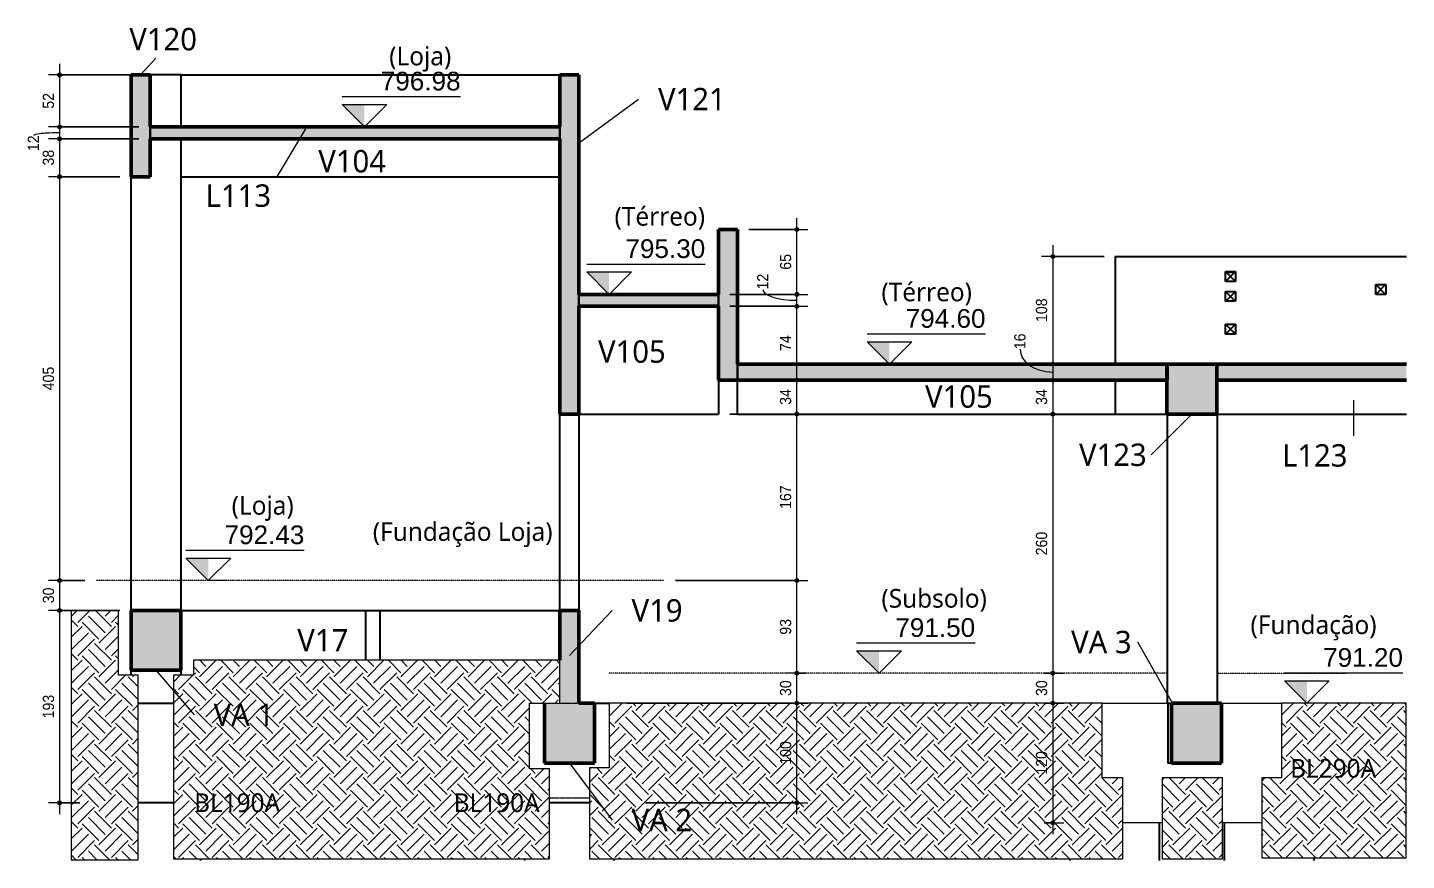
# Model space of a CAD drawing. Header units: centimetres. Extents: x -3523 to 38560, y -3196 to 88043.
# Drawn here: x 32658 to 34042, y 78962 to 79798 of the extents above; entities that cross this region are included whole.
import ezdxf

# ---------------------------------------------------------------- set-up
doc = ezdxf.new("R2010")
doc.units = ezdxf.units.CM
doc.linetypes.add('Overhead', pattern=[0.396875, 0.238125, -0.15875])
doc.linetypes.add('Traço', pattern=[0.635, 0.3175, -0.3175])
for name, color, linetype, lineweight in [('A-ANNO-DIMS', 7, 'Continuous', 9), ('A-ANNO-DIMS-75', 7, 'Continuous', 9), ('A-DETL-GENF', 7, 'Continuous', 18), ('A-FLOR', 7, 'Continuous', 25), ('A-FLOR-IDEN', 7, 'Continuous', 9), ('A-FLOR-OVHD', 7, 'Overhead', 18), ('A-GENM', 7, 'Continuous', 9), ('G-ANNO-DIMS', 7, 'Continuous', 9), ('G-ANNO-TEXT', 7, 'Continuous', 9), ('S-BEAM', 7, 'Continuous', 25), ('S-BEAM-IDEN', 7, 'Continuous', 9), ('S-COLS', 7, 'Continuous', 25), ('S-FNDN', 7, 'Continuous', 25), ('S-FNDN-HDLN', 7, 'Traço', 18), ('S-FNDN-IDEN', 7, 'Continuous', 9)]:
    doc.layers.add(name, color=color, linetype=linetype, lineweight=lineweight)
doc.layers.add('A-DETL', color=7, linetype='Continuous', lineweight=18, true_color=0x00a600)
doc.styles.add('Arial_1', font='arial.ttf', dxfattribs={"width": 0.9, "height": 11.25})
doc.styles.add('Arial_4', font='arial.ttf', dxfattribs={"height": 18.75})
doc.styles.add('Gadugi_1', font='gadugi.ttf', dxfattribs={"height": 22.5})
doc.styles.add('Gadugi_2', font='gadugi.ttf', dxfattribs={"height": 18.75})
doc.dimstyles.new('PED_1_5mm_ESQ_2', dxfattribs={"dimscale": 30.48, "dimtxt": 11.477918, "dimasz": 0.492126, "dimexe": 0.369094, "dimexo": 0.369094, "dimgap": 0.073819, "dimtad": 1, "dimdec": 1, "dimrnd": 0.5, "dimdsep": 46, "dimtxsty": 'Arial_1', "dimblk1": 'DOTSMALL', "dimblk2": 'DOTSMALL', "dimsah": 1, "dimcen": 0.09, "dimdle": 0.369094, "dimazin": 0, "dimtfac": 1, "dimtdec": 4, "dimtix": 1, "dimtmove": 1, "dimatfit": 3, "dimfxl": 1, "dimtvp": 1, "dimtolj": 1, "dimtzin": 0, "dimarcsym": 2})
doc.dimstyles.new('PED_1_5mm_ESQ_5', dxfattribs={"dimscale": 30.48, "dimtxt": 11.477918, "dimasz": 0.492126, "dimexe": 0.369094, "dimexo": 0.369094, "dimgap": 0.073819, "dimtad": 1, "dimdec": 1, "dimrnd": 0.5, "dimdsep": 46, "dimtxsty": 'Arial_1', "dimblk1": 'DOTSMALL', "dimblk2": 'DOTSMALL', "dimsah": 1, "dimcen": 0.09, "dimdle": 0.369094, "dimazin": 0, "dimtfac": 1, "dimtdec": 4, "dimtix": 1, "dimtmove": 0, "dimatfit": 3, "dimfxl": 1, "dimtvp": 1, "dimtolj": 1, "dimtzin": 0, "dimarcsym": 2})
pattern_1 = [(45, (33281.265, 79470.462), (0, 33.67667), [23.813, -23.813]), (45, (33274.95, 79476.778), (0, 33.67525), [23.812, -23.812]), (45, (33268.635, 79483.093), (0, 33.67667), [23.813, -23.813]), (135, (33268.635, 79487.303), (-33.67596, 0.0007), [23.813, -23.813]), (135, (33274.95, 79493.618), (-33.67596, -0.0007), [23.813, -23.813]), (135, (33281.265, 79499.933), (-33.67596, -0.0007), [23.813, -23.813])]

# ---------------------------------------------------------------- blocks, each defined once
blk = doc.blocks.new('PED_BLRET-1EST_R01_2019 - 130x130x100-3763689-CT B 004 - CORTE B-B')
at = {"layer": 'S-FNDN-HDLN'}
for p, q in [((-3712.8, 79025), (-3672.8, 79025)), ((-3672.8, 79020), (-3712.8, 79020))]:
    blk.add_line(p, q, dxfattribs=at)
blk = doc.blocks.new('PED_FURO_RETANGULAR_R04_2020 - 10x10x78-3484638-CT B 004 - CORTE B-B')
at = {"layer": 'A-GENM', "lineweight": 25}
for p, q in [((-3034.7, 79490), (-3024.7, 79500)), ((-3024.7, 79490), (-3034.7, 79500))]:
    blk.add_line(p, q, dxfattribs=at)
blk = doc.blocks.new('PED_FURO_RETANGULAR_R04_2020 - 10x10x45-3683140-CT B 004 - CORTE B-B')
at = {"layer": 'A-GENM', "lineweight": 25}
for p, q in [((-3024.7, 79523), (-3034.7, 79533)), ((-3034.7, 79523), (-3024.7, 79533))]:
    blk.add_line(p, q, dxfattribs=at)
blk = doc.blocks.new('PED_FURO_RETANGULAR_R04_2020 - 10x10x38-3487593-CT B 004 - CORTE B-B')
at = {"layer": 'A-GENM', "lineweight": 25}
for p, q in [((-2873.9, 79530), (-2883.9, 79540)), ((-2883.9, 79530), (-2873.9, 79540))]:
    blk.add_line(p, q, dxfattribs=at)
blk = doc.blocks.new('PED_FURO_RETANGULAR_R04_2020 - 10x10x325-3487910-CT B 004 - CORTE B-B')
at = {"layer": 'A-GENM', "lineweight": 25}
for p, q in [((-3024.7, 79543), (-3034.7, 79553)), ((-3034.7, 79543), (-3024.7, 79553))]:
    blk.add_line(p, q, dxfattribs=at)
blk = doc.blocks.new('DIMBLOCK481-CT B 004 - CORTE B-B')
at = {"layer": 'A-ANNO-DIMS-75'}
h = blk.add_hatch(color=256, dxfattribs=at)
edge = h.paths.add_edge_path(flags=0)
edge.add_arc((32690.5, 79750), 1.88, 0, 360)
h = blk.add_hatch(color=256, dxfattribs=at)
edge = h.paths.add_edge_path(flags=0)
edge.add_arc((32690.5, 79698), 1.88, 0, 360)
for p, q in [((32690.5, 79761.3), (32690.5, 79698)), ((32800.9, 79750), (32679.2, 79750)), ((32690.5, 79750), (32800.9, 79750)), ((32769.9, 79698), (32679.2, 79698)), ((32690.5, 79698), (32769.9, 79698))]:
    blk.add_line(p, q, dxfattribs=at)
for centre in [(32690.5, 79750), (32690.5, 79698)]:
    blk.add_circle(centre, 1.88, dxfattribs=at)
at = {"layer": 'A-ANNO-DIMS-75', "color": 0, "insert": (32673.6, 79716.2), "char_height": 11.25, "width": 18.647, "attachment_point": 1, "rotation": 90, "line_spacing_factor": 0.941778, "style": 'Arial_1'}
blk.add_mtext('52', dxfattribs=at)
blk = doc.blocks.new('_DotSmall')
at = {"color": 0, "linetype": 'ByBlock', "const_width": 0.5}
blk.add_lwpolyline([(-0.0625, 0, 1), (0.0625, 0, 1)], format="xyb", close=True, dxfattribs=at)
blk = doc.blocks.new('DIMBLOCK482-CT B 004 - CORTE B-B')
at = {"layer": 'A-ANNO-DIMS-75'}
h = blk.add_hatch(color=256, dxfattribs=at)
edge = h.paths.add_edge_path(flags=0)
edge.add_arc((32690.5, 79698), 1.88, 0, 360)
h = blk.add_hatch(color=256, dxfattribs=at)
edge = h.paths.add_edge_path(flags=0)
edge.add_arc((32690.5, 79686), 1.88, 0, 360)
for p, q in [((32769.9, 79698), (32679.2, 79698)), ((32769.9, 79686), (32679.2, 79686)), ((32690.5, 79698), (32690.5, 79686)), ((32690.5, 79698), (32769.9, 79698)), ((32690.5, 79686), (32769.9, 79686))]:
    blk.add_line(p, q, dxfattribs=at)
for centre in [(32690.5, 79698), (32690.5, 79686)]:
    blk.add_circle(centre, 1.88, dxfattribs=at)
blk.add_ellipse((32690.5, 79689.2), major_axis=(26.2, 0), ratio=0.107298, start_param=1.570796, end_param=3.141593, dxfattribs=at)
at = {"layer": 'A-ANNO-DIMS-75', "color": 0, "insert": (32658.5, 79673.7), "char_height": 11.25, "width": 18.647, "attachment_point": 1, "rotation": 90, "line_spacing_factor": 0.941778, "style": 'Arial_1'}
blk.add_mtext('12', dxfattribs=at)
blk = doc.blocks.new('DIMBLOCK483-CT B 004 - CORTE B-B')
at = {"layer": 'A-ANNO-DIMS-75'}
h = blk.add_hatch(color=256, dxfattribs=at)
edge = h.paths.add_edge_path(flags=0)
edge.add_arc((32690.5, 79686), 1.88, 0, 360)
h = blk.add_hatch(color=256, dxfattribs=at)
edge = h.paths.add_edge_path(flags=0)
edge.add_arc((32690.5, 79648), 1.88, 0, 360)
for p, q in [((32769.9, 79686), (32679.2, 79686)), ((32690.5, 79686), (32690.5, 79648)), ((32690.5, 79686), (32769.9, 79686)), ((32750.9, 79648), (32679.2, 79648)), ((32690.5, 79648), (32750.9, 79648))]:
    blk.add_line(p, q, dxfattribs=at)
for centre in [(32690.5, 79686), (32690.5, 79648)]:
    blk.add_circle(centre, 1.88, dxfattribs=at)
at = {"layer": 'A-ANNO-DIMS-75', "color": 0, "insert": (32673.6, 79659.2), "char_height": 11.25, "width": 18.647, "attachment_point": 1, "rotation": 90, "line_spacing_factor": 0.941778, "style": 'Arial_1'}
blk.add_mtext('38', dxfattribs=at)
blk = doc.blocks.new('DIMBLOCK484-CT B 004 - CORTE B-B')
at = {"layer": 'A-ANNO-DIMS-75'}
h = blk.add_hatch(color=256, dxfattribs=at)
edge = h.paths.add_edge_path(flags=0)
edge.add_arc((32690.5, 79648), 1.88, 0, 360)
h = blk.add_hatch(color=256, dxfattribs=at)
edge = h.paths.add_edge_path(flags=0)
edge.add_arc((32690.5, 79243), 1.88, 0, 360)
for p, q in [((32750.9, 79648), (32679.2, 79648)), ((32690.5, 79648), (32690.5, 79243)), ((32690.5, 79648), (32750.9, 79648)), ((32715.9, 79243), (32679.2, 79243)), ((32690.5, 79243), (32715.9, 79243))]:
    blk.add_line(p, q, dxfattribs=at)
for centre in [(32690.5, 79648), (32690.5, 79243)]:
    blk.add_circle(centre, 1.88, dxfattribs=at)
at = {"layer": 'A-ANNO-DIMS-75', "color": 0, "insert": (32673.6, 79433.8), "char_height": 11.25, "width": 27.971, "attachment_point": 1, "rotation": 90, "line_spacing_factor": 0.941778, "style": 'Arial_1'}
blk.add_mtext('405', dxfattribs=at)
blk = doc.blocks.new('DIMBLOCK485-CT B 004 - CORTE B-B')
at = {"layer": 'A-ANNO-DIMS-75'}
h = blk.add_hatch(color=256, dxfattribs=at)
edge = h.paths.add_edge_path(flags=0)
edge.add_arc((32690.5, 79243), 1.88, 0, 360)
h = blk.add_hatch(color=256, dxfattribs=at)
edge = h.paths.add_edge_path(flags=0)
edge.add_arc((32690.5, 79213), 1.88, 0, 360)
for p, q in [((32715.9, 79243), (32679.2, 79243)), ((32690.5, 79243), (32690.5, 79213)), ((32690.5, 79243), (32715.9, 79243)), ((32750.9, 79213), (32679.2, 79213)), ((32690.5, 79213), (32750.9, 79213))]:
    blk.add_line(p, q, dxfattribs=at)
for centre in [(32690.5, 79243), (32690.5, 79213)]:
    blk.add_circle(centre, 1.88, dxfattribs=at)
at = {"layer": 'A-ANNO-DIMS-75', "color": 0, "insert": (32673.6, 79220.2), "char_height": 11.25, "width": 18.647, "attachment_point": 1, "rotation": 90, "line_spacing_factor": 0.941778, "style": 'Arial_1'}
blk.add_mtext('30', dxfattribs=at)
blk = doc.blocks.new('DIMBLOCK486-CT B 004 - CORTE B-B')
at = {"layer": 'A-ANNO-DIMS-75'}
h = blk.add_hatch(color=256, dxfattribs=at)
edge = h.paths.add_edge_path(flags=0)
edge.add_arc((32690.5, 79213), 1.88, 0, 360)
h = blk.add_hatch(color=256, dxfattribs=at)
edge = h.paths.add_edge_path(flags=0)
edge.add_arc((32690.5, 79020), 1.88, 0, 360)
for p, q in [((32750.9, 79213), (32679.2, 79213)), ((32690.5, 79213), (32690.5, 79008.8)), ((32690.5, 79213), (32750.9, 79213)), ((32710.7, 79020), (32679.2, 79020)), ((32690.5, 79020), (32710.7, 79020))]:
    blk.add_line(p, q, dxfattribs=at)
for centre in [(32690.5, 79213), (32690.5, 79020)]:
    blk.add_circle(centre, 1.88, dxfattribs=at)
at = {"layer": 'A-ANNO-DIMS-75', "color": 0, "insert": (32673.6, 79104.8), "char_height": 11.25, "width": 27.971, "attachment_point": 1, "rotation": 90, "line_spacing_factor": 0.941778, "style": 'Arial_1'}
blk.add_mtext('193', dxfattribs=at)
blk = doc.blocks.new('DIMBLOCK487-CT B 004 - CORTE B-B')
at = {"layer": 'A-ANNO-DIMS-75'}
h = blk.add_hatch(color=256, dxfattribs=at)
edge = h.paths.add_edge_path(flags=0)
edge.add_arc((33430.1, 79120), 1.87, 0, 360)
h = blk.add_hatch(color=256, dxfattribs=at)
edge = h.paths.add_edge_path(flags=0)
edge.add_arc((33430.1, 79020), 1.87, 0, 360)
for p, q in [((33259.6, 79120), (33441.3, 79120)), ((33430.1, 79120), (33259.6, 79120)), ((33430.1, 79008.8), (33430.1, 79120)), ((33278.2, 79020), (33441.3, 79020)), ((33430.1, 79020), (33278.2, 79020))]:
    blk.add_line(p, q, dxfattribs=at)
for centre in [(33430.1, 79120), (33430.1, 79020)]:
    blk.add_circle(centre, 1.87, dxfattribs=at)
at = {"layer": 'A-ANNO-DIMS-75', "color": 0, "insert": (33413.2, 79058.3), "char_height": 11.25, "width": 27.971, "attachment_point": 1, "rotation": 90, "line_spacing_factor": 0.941778, "style": 'Arial_1'}
blk.add_mtext('100', dxfattribs=at)
blk = doc.blocks.new('DIMBLOCK488-CT B 004 - CORTE B-B')
at = {"layer": 'A-ANNO-DIMS-75'}
h = blk.add_hatch(color=256, dxfattribs=at)
edge = h.paths.add_edge_path(flags=0)
edge.add_arc((33430.1, 79150), 1.87, 0, 360)
h = blk.add_hatch(color=256, dxfattribs=at)
edge = h.paths.add_edge_path(flags=0)
edge.add_arc((33430.1, 79120), 1.87, 0, 360)
for p, q in [((33438.7, 79150), (33418.8, 79150)), ((33430.1, 79120), (33430.1, 79150)), ((33430.1, 79150), (33438.7, 79150)), ((33259.6, 79120), (33441.3, 79120)), ((33430.1, 79120), (33259.6, 79120))]:
    blk.add_line(p, q, dxfattribs=at)
for centre in [(33430.1, 79150), (33430.1, 79120)]:
    blk.add_circle(centre, 1.87, dxfattribs=at)
at = {"layer": 'A-ANNO-DIMS-75', "color": 0, "insert": (33413.2, 79127.2), "char_height": 11.25, "width": 18.647, "attachment_point": 1, "rotation": 90, "line_spacing_factor": 0.941778, "style": 'Arial_1'}
blk.add_mtext('30', dxfattribs=at)
blk = doc.blocks.new('DIMBLOCK489-CT B 004 - CORTE B-B')
at = {"layer": 'A-ANNO-DIMS-75'}
h = blk.add_hatch(color=256, dxfattribs=at)
edge = h.paths.add_edge_path(flags=0)
edge.add_arc((33430.1, 79243), 1.87, 0, 360)
h = blk.add_hatch(color=256, dxfattribs=at)
edge = h.paths.add_edge_path(flags=0)
edge.add_arc((33430.1, 79150), 1.87, 0, 360)
for p, q in [((33308.4, 79243), (33441.3, 79243)), ((33430.1, 79243), (33308.4, 79243)), ((33430.1, 79150), (33430.1, 79243)), ((33438.7, 79150), (33418.8, 79150)), ((33430.1, 79150), (33438.7, 79150))]:
    blk.add_line(p, q, dxfattribs=at)
for centre in [(33430.1, 79243), (33430.1, 79150)]:
    blk.add_circle(centre, 1.87, dxfattribs=at)
at = {"layer": 'A-ANNO-DIMS-75', "color": 0, "insert": (33413.2, 79188.7), "char_height": 11.25, "width": 18.647, "attachment_point": 1, "rotation": 90, "line_spacing_factor": 0.941778, "style": 'Arial_1'}
blk.add_mtext('93', dxfattribs=at)
blk = doc.blocks.new('DIMBLOCK490-CT B 004 - CORTE B-B')
at = {"layer": 'A-ANNO-DIMS-75'}
h = blk.add_hatch(color=256, dxfattribs=at)
edge = h.paths.add_edge_path(flags=0)
edge.add_arc((33430.1, 79410), 1.87, 0, 360)
h = blk.add_hatch(color=256, dxfattribs=at)
edge = h.paths.add_edge_path(flags=0)
edge.add_arc((33430.1, 79243), 1.87, 0, 360)
for p, q in [((33362.9, 79410), (33441.3, 79410)), ((33430.1, 79410), (33362.9, 79410)), ((33430.1, 79243), (33430.1, 79410)), ((33308.4, 79243), (33441.3, 79243)), ((33430.1, 79243), (33308.4, 79243))]:
    blk.add_line(p, q, dxfattribs=at)
for centre in [(33430.1, 79410), (33430.1, 79243)]:
    blk.add_circle(centre, 1.87, dxfattribs=at)
at = {"layer": 'A-ANNO-DIMS-75', "color": 0, "insert": (33413.2, 79314.8), "char_height": 11.25, "width": 27.971, "attachment_point": 1, "rotation": 90, "line_spacing_factor": 0.941778, "style": 'Arial_1'}
blk.add_mtext('167', dxfattribs=at)
blk = doc.blocks.new('DIMBLOCK491-CT B 004 - CORTE B-B')
at = {"layer": 'A-ANNO-DIMS-75'}
h = blk.add_hatch(color=256, dxfattribs=at)
edge = h.paths.add_edge_path(flags=0)
edge.add_arc((33430.1, 79444), 1.87, 0, 360)
h = blk.add_hatch(color=256, dxfattribs=at)
edge = h.paths.add_edge_path(flags=0)
edge.add_arc((33430.1, 79410), 1.87, 0, 360)
for p, q in [((33381.9, 79444), (33441.3, 79444)), ((33430.1, 79444), (33381.9, 79444)), ((33430.1, 79410), (33430.1, 79444)), ((33362.9, 79410), (33441.3, 79410)), ((33430.1, 79410), (33362.9, 79410))]:
    blk.add_line(p, q, dxfattribs=at)
for centre in [(33430.1, 79444), (33430.1, 79410)]:
    blk.add_circle(centre, 1.87, dxfattribs=at)
at = {"layer": 'A-ANNO-DIMS-75', "color": 0, "insert": (33413.2, 79419.2), "char_height": 11.25, "width": 18.647, "attachment_point": 1, "rotation": 90, "line_spacing_factor": 0.941778, "style": 'Arial_1'}
blk.add_mtext('34', dxfattribs=at)
blk = doc.blocks.new('DIMBLOCK492-CT B 004 - CORTE B-B')
at = {"layer": 'A-ANNO-DIMS-75'}
h = blk.add_hatch(color=256, dxfattribs=at)
edge = h.paths.add_edge_path(flags=0)
edge.add_arc((33430.1, 79518), 1.87, 0, 360)
h = blk.add_hatch(color=256, dxfattribs=at)
edge = h.paths.add_edge_path(flags=0)
edge.add_arc((33430.1, 79444), 1.87, 0, 360)
for p, q in [((33362.9, 79518), (33441.3, 79518)), ((33430.1, 79518), (33362.9, 79518)), ((33430.1, 79444), (33430.1, 79518)), ((33381.9, 79444), (33441.3, 79444)), ((33430.1, 79444), (33381.9, 79444))]:
    blk.add_line(p, q, dxfattribs=at)
for centre in [(33430.1, 79518), (33430.1, 79444)]:
    blk.add_circle(centre, 1.87, dxfattribs=at)
at = {"layer": 'A-ANNO-DIMS-75', "color": 0, "insert": (33413.2, 79473.2), "char_height": 11.25, "width": 18.647, "attachment_point": 1, "rotation": 90, "line_spacing_factor": 0.941778, "style": 'Arial_1'}
blk.add_mtext('74', dxfattribs=at)
blk = doc.blocks.new('DIMBLOCK493-CT B 004 - CORTE B-B')
at = {"layer": 'A-ANNO-DIMS-75'}
h = blk.add_hatch(color=256, dxfattribs=at)
edge = h.paths.add_edge_path(flags=0)
edge.add_arc((33430.1, 79530), 1.87, 0, 360)
h = blk.add_hatch(color=256, dxfattribs=at)
edge = h.paths.add_edge_path(flags=0)
edge.add_arc((33430.1, 79518), 1.87, 0, 360)
for p, q in [((33362.9, 79530), (33441.3, 79530)), ((33430.1, 79530), (33362.9, 79530)), ((33430.1, 79518), (33430.1, 79530)), ((33362.9, 79518), (33441.3, 79518)), ((33430.1, 79518), (33362.9, 79518))]:
    blk.add_line(p, q, dxfattribs=at)
for centre in [(33430.1, 79530), (33430.1, 79518)]:
    blk.add_circle(centre, 1.87, dxfattribs=at)
blk.add_ellipse((33430.1, 79534.9), major_axis=(34, 0), ratio=0.319219, start_param=3.141593, end_param=4.712389, dxfattribs=at)
at = {"layer": 'A-ANNO-DIMS-75', "color": 0, "insert": (33390.3, 79534.9), "char_height": 11.25, "width": 18.647, "attachment_point": 1, "rotation": 90, "line_spacing_factor": 0.941778, "style": 'Arial_1'}
blk.add_mtext('12', dxfattribs=at)
blk = doc.blocks.new('DIMBLOCK494-CT B 004 - CORTE B-B')
at = {"layer": 'A-ANNO-DIMS-75'}
h = blk.add_hatch(color=256, dxfattribs=at)
edge = h.paths.add_edge_path(flags=0)
edge.add_arc((33430.1, 79595), 1.87, 0, 360)
h = blk.add_hatch(color=256, dxfattribs=at)
edge = h.paths.add_edge_path(flags=0)
edge.add_arc((33430.1, 79530), 1.87, 0, 360)
for p, q in [((33430.1, 79530), (33430.1, 79606.3)), ((33381.9, 79595), (33441.3, 79595)), ((33430.1, 79595), (33381.9, 79595)), ((33362.9, 79530), (33441.3, 79530)), ((33430.1, 79530), (33362.9, 79530))]:
    blk.add_line(p, q, dxfattribs=at)
for centre in [(33430.1, 79595), (33430.1, 79530)]:
    blk.add_circle(centre, 1.87, dxfattribs=at)
at = {"layer": 'A-ANNO-DIMS-75', "color": 0, "insert": (33413.2, 79554.7), "char_height": 11.25, "width": 18.647, "attachment_point": 1, "rotation": 90, "line_spacing_factor": 0.941778, "style": 'Arial_1'}
blk.add_mtext('65', dxfattribs=at)
blk = doc.blocks.new('DIMBLOCK495-CT B 004 - CORTE B-B')
at = {"layer": 'A-ANNO-DIMS-75'}
h = blk.add_hatch(color=256, dxfattribs=at)
edge = h.paths.add_edge_path(flags=0)
edge.add_arc((33686.9, 79568), 1.88, 0, 360)
h = blk.add_hatch(color=256, dxfattribs=at)
edge = h.paths.add_edge_path(flags=0)
edge.add_arc((33686.9, 79460), 1.88, 0, 360)
for p, q in [((33686.9, 79579.3), (33686.9, 79460)), ((33738.4, 79568), (33675.6, 79568)), ((33686.9, 79568), (33738.4, 79568)), ((33678.3, 79460), (33698.1, 79460)), ((33686.9, 79460), (33678.3, 79460))]:
    blk.add_line(p, q, dxfattribs=at)
for centre in [(33686.9, 79568), (33686.9, 79460)]:
    blk.add_circle(centre, 1.88, dxfattribs=at)
at = {"layer": 'A-ANNO-DIMS-75', "color": 0, "insert": (33670, 79502.3), "char_height": 11.25, "width": 27.971, "attachment_point": 1, "rotation": 90, "line_spacing_factor": 0.941778, "style": 'Arial_1'}
blk.add_mtext('108', dxfattribs=at)
blk = doc.blocks.new('DIMBLOCK496-CT B 004 - CORTE B-B')
at = {"layer": 'A-ANNO-DIMS-75'}
h = blk.add_hatch(color=256, dxfattribs=at)
edge = h.paths.add_edge_path(flags=0)
edge.add_arc((33686.9, 79460), 1.88, 0, 360)
h = blk.add_hatch(color=256, dxfattribs=at)
edge = h.paths.add_edge_path(flags=0)
edge.add_arc((33686.9, 79444), 1.88, 0, 360)
for p, q in [((33678.3, 79460), (33698.1, 79460)), ((33686.9, 79460), (33678.3, 79460)), ((33686.9, 79460), (33686.9, 79444)), ((33678.3, 79444), (33698.1, 79444)), ((33686.9, 79444), (33678.3, 79444))]:
    blk.add_line(p, q, dxfattribs=at)
for centre in [(33686.9, 79460), (33686.9, 79444)]:
    blk.add_circle(centre, 1.88, dxfattribs=at)
blk.add_ellipse((33686.9, 79475), major_axis=(32.8, 0), ratio=0.699745, start_param=3.141593, end_param=4.712389, dxfattribs=at)
at = {"layer": 'A-ANNO-DIMS-75', "color": 0, "insert": (33648.3, 79475), "char_height": 11.25, "width": 18.647, "attachment_point": 1, "rotation": 90, "line_spacing_factor": 0.941778, "style": 'Arial_1'}
blk.add_mtext('16', dxfattribs=at)
blk = doc.blocks.new('DIMBLOCK497-CT B 004 - CORTE B-B')
at = {"layer": 'A-ANNO-DIMS-75'}
h = blk.add_hatch(color=256, dxfattribs=at)
edge = h.paths.add_edge_path(flags=0)
edge.add_arc((33686.9, 79444), 1.88, 0, 360)
h = blk.add_hatch(color=256, dxfattribs=at)
edge = h.paths.add_edge_path(flags=0)
edge.add_arc((33686.9, 79410), 1.88, 0, 360)
for p, q in [((33678.3, 79444), (33698.1, 79444)), ((33686.9, 79444), (33678.3, 79444)), ((33686.9, 79444), (33686.9, 79410)), ((33678.3, 79410), (33698.1, 79410)), ((33686.9, 79410), (33678.3, 79410))]:
    blk.add_line(p, q, dxfattribs=at)
for centre in [(33686.9, 79444), (33686.9, 79410)]:
    blk.add_circle(centre, 1.88, dxfattribs=at)
at = {"layer": 'A-ANNO-DIMS-75', "color": 0, "insert": (33670, 79419.2), "char_height": 11.25, "width": 18.647, "attachment_point": 1, "rotation": 90, "line_spacing_factor": 0.941778, "style": 'Arial_1'}
blk.add_mtext('34', dxfattribs=at)
blk = doc.blocks.new('DIMBLOCK498-CT B 004 - CORTE B-B')
at = {"layer": 'A-ANNO-DIMS-75'}
h = blk.add_hatch(color=256, dxfattribs=at)
edge = h.paths.add_edge_path(flags=0)
edge.add_arc((33686.9, 79410), 1.88, 0, 360)
h = blk.add_hatch(color=256, dxfattribs=at)
edge = h.paths.add_edge_path(flags=0)
edge.add_arc((33686.9, 79150), 1.88, 0, 360)
for p, q in [((33678.3, 79410), (33698.1, 79410)), ((33686.9, 79410), (33678.3, 79410)), ((33686.9, 79410), (33686.9, 79150)), ((33678.3, 79150), (33698.1, 79150)), ((33686.9, 79150), (33678.3, 79150))]:
    blk.add_line(p, q, dxfattribs=at)
for centre in [(33686.9, 79410), (33686.9, 79150)]:
    blk.add_circle(centre, 1.88, dxfattribs=at)
at = {"layer": 'A-ANNO-DIMS-75', "color": 0, "insert": (33670, 79268.3), "char_height": 11.25, "width": 27.971, "attachment_point": 1, "rotation": 90, "line_spacing_factor": 0.941778, "style": 'Arial_1'}
blk.add_mtext('260', dxfattribs=at)
blk = doc.blocks.new('DIMBLOCK499-CT B 004 - CORTE B-B')
at = {"layer": 'A-ANNO-DIMS-75'}
h = blk.add_hatch(color=256, dxfattribs=at)
edge = h.paths.add_edge_path(flags=0)
edge.add_arc((33686.9, 79150), 1.88, 0, 360)
h = blk.add_hatch(color=256, dxfattribs=at)
edge = h.paths.add_edge_path(flags=0)
edge.add_arc((33686.9, 79120), 1.88, 0, 360)
for p, q in [((33678.3, 79150), (33698.1, 79150)), ((33686.9, 79150), (33678.3, 79150)), ((33686.9, 79150), (33686.9, 79120)), ((33678.3, 79120), (33698.1, 79120)), ((33686.9, 79120), (33678.3, 79120))]:
    blk.add_line(p, q, dxfattribs=at)
for centre in [(33686.9, 79150), (33686.9, 79120)]:
    blk.add_circle(centre, 1.88, dxfattribs=at)
at = {"layer": 'A-ANNO-DIMS-75', "color": 0, "insert": (33670, 79127.2), "char_height": 11.25, "width": 18.647, "attachment_point": 1, "rotation": 90, "line_spacing_factor": 0.941778, "style": 'Arial_1'}
blk.add_mtext('30', dxfattribs=at)
blk = doc.blocks.new('DIMBLOCK500-CT B 004 - CORTE B-B')
at = {"layer": 'A-ANNO-DIMS-75'}
h = blk.add_hatch(color=256, dxfattribs=at)
edge = h.paths.add_edge_path(flags=0)
edge.add_arc((33686.9, 79120), 1.88, 0, 360)
h = blk.add_hatch(color=256, dxfattribs=at)
edge = h.paths.add_edge_path(flags=0)
edge.add_arc((33686.9, 79000), 1.88, 0, 360)
for p, q in [((33678.3, 79120), (33698.1, 79120)), ((33686.9, 79120), (33678.3, 79120)), ((33686.9, 79120), (33686.9, 78988.8)), ((33678.3, 79000), (33698.1, 79000)), ((33686.9, 79000), (33678.3, 79000))]:
    blk.add_line(p, q, dxfattribs=at)
for centre in [(33686.9, 79120), (33686.9, 79000)]:
    blk.add_circle(centre, 1.88, dxfattribs=at)
at = {"layer": 'A-ANNO-DIMS-75', "color": 0, "insert": (33670, 79048.3), "char_height": 11.25, "width": 27.971, "attachment_point": 1, "rotation": 90, "line_spacing_factor": 0.941778, "style": 'Arial_1'}
blk.add_mtext('120', dxfattribs=at)
blk = doc.blocks.new('Elevações de ponto - SIMBOLO DE NÍVEL-CORTE-2219088-CT B 004 - CORTE B-B')
at = {"layer": 'G-ANNO-DIMS'}
blk.add_hatch(color=256, dxfattribs=at).paths.add_polyline_path([(-4055.2, 79265.5), (-4055.2, 79243), (-4077.7, 79265.5)], flags=0)
for p, q in [((-3958.9, 79273.1), (-4077.7, 79273.1)), ((-4055.2, 79243), (-4077.7, 79265.5)), ((-4077.7, 79265.5), (-4032.7, 79265.5)), ((-4032.7, 79265.5), (-4055.2, 79243))]:
    blk.add_line(p, q, dxfattribs=at)

msp = doc.modelspace()

# ---------------------------------------------------------------- hatches: boundary and pattern name
at = {"layer": 'A-DETL-GENF', "true_color": 0xe7ba89}
h = msp.add_hatch(dxfattribs=at)
h.set_pattern_fill('FP_4', color=31, style=0, pattern_type=2)
h.set_pattern_definition(pattern_1)
h.paths.add_polyline_path([(32762.684, 78963.001), (32769.283, 78963.001), (32769.283, 79148.001), (32749.554, 79148.001), (32749.554, 79213.001), (32702.167, 79213.001), (32702.167, 78963.001), (32762.116, 78963.001)], flags=0)
h = msp.add_hatch(dxfattribs=at)
h.set_pattern_fill('FP_4', color=31, style=0, pattern_type=2)
h.set_pattern_definition(pattern_1)
h.paths.add_polyline_path([(32998.45, 78964.001), (33181.979, 78964.001), (33181.979, 79054.001), (33161.979, 79054.001), (33161.979, 79120.001), (33192.479, 79120.001), (33192.479, 79163.001), (32824.796, 79163.001), (32824.796, 79148.001), (32804.675, 79148.001), (32804.718, 78964.001), (32997.682, 78964.001)], flags=0)
h = msp.add_hatch(dxfattribs=at)
h.set_pattern_fill('FP_4', color=31, style=0, pattern_type=2)
h.set_pattern_definition(pattern_1)
h.paths.add_polyline_path([(33681.588, 78964.001), (33757.084, 78964.001), (33757.084, 79045.001), (33736.485, 79045.001), (33736.485, 79120.001), (33241.979, 79120.001), (33241.979, 79055.001), (33221.979, 79055.001), (33221.979, 78964.001), (33681.46, 78964.001)], flags=0)
h = msp.add_hatch(dxfattribs=at)
h.set_pattern_fill('FP_4', color=31, style=0, pattern_type=2)
h.set_pattern_definition(pattern_1)
h.paths.add_polyline_path([(33934.534, 78965.001), (34041.589, 78965.001), (34041.589, 79120.001), (33916.485, 79120.001), (33916.485, 79045.001), (33896.524, 79045.001), (33896.524, 78965.001), (33934.192, 78965.001)], flags=0)
h = msp.add_hatch(dxfattribs=at)
h.set_pattern_fill('FP_4', color=31, style=0, pattern_type=2)
h.set_pattern_definition(pattern_1)
h.paths.add_polyline_path([(33796.524, 78963.936), (33857.084, 78963.936), (33857.084, 79045.001), (33796.524, 79045.001), (33796.524, 79000.001)], flags=0)
at = {"layer": 'A-FLOR', "true_color": 0xa6a6a6}
for points in [[(32812.175, 79686.004), (33192.479, 79686.004), (33192.479, 79698.004), (32781.175, 79698.004), (32781.175, 79686.004)], [(33351.615, 79518.004), (33351.663, 79518.004), (33351.615, 79530.004), (33211.479, 79530.004), (33211.479, 79518.004), (33346.217, 79518.004)], [(33800.862, 79444.004), (33801.75, 79444.004), (33801.75, 79460.004), (33370.663, 79460.004), (33370.663, 79444.004), (33749.663, 79444.004)], [(34041.751, 79444.004), (34041.751, 79460.004), (33851.505, 79460.004), (33851.505, 79444.004), (33870.131, 79444.004)]]:
    msp.add_hatch(color=253, dxfattribs=at).paths.add_polyline_path(points, flags=0)
at = {"layer": 'S-BEAM', "true_color": 0xa6a6a6}
for points in [[(32762.175, 79648.004), (32781.175, 79648.004), (32781.175, 79750.004), (32762.175, 79750.004), (32762.175, 79698.004)], [(33192.479, 79410.004), (33211.479, 79410.004), (33211.479, 79750.004), (33192.479, 79750.004), (33192.479, 79686.004)], [(33370.663, 79444.004), (33370.613, 79595.004), (33351.663, 79595.004), (33351.663, 79444.004), (33370.613, 79444.004)], [(33801.505, 79410.004), (33851.505, 79410.004), (33851.505, 79460.004), (33801.75, 79460.004), (33801.75, 79444.004), (33801.505, 79444.004)], [(32812.175, 79153.001), (32812.175, 79213.001), (32762.175, 79213.001), (32762.175, 79153.001), (32765.09, 79153.001)], [(33211.479, 79120.001), (33211.479, 79213.001), (33192.479, 79213.001), (33192.479, 79120.001)], [(33176.979, 79060.001), (33226.979, 79060.001), (33226.979, 79120.001), (33176.979, 79120.001), (33176.979, 79064.445)], [(33806.09, 79060.001), (33856.091, 79060.001), (33856.091, 79120.001), (33806.09, 79120.001), (33806.09, 79069.536)]]:
    msp.add_hatch(color=253, dxfattribs=at).paths.add_polyline_path(points, flags=0)

# ---------------------------------------------------------------- linework, layer by layer
at = {"layer": 'A-DETL', "color": 7}
for p, q in [((32702.167, 79213.001), (32702.167, 78963.001)), ((32749.554, 79213.001), (32702.167, 79213.001)), ((32749.554, 79148.001), (32749.554, 79213.001)), ((33192.479, 79163.001), (32824.796, 79163.001)), ((32824.796, 79163.001), (32824.796, 79148.001)), ((33192.479, 79120.001), (33192.479, 79163.001)), ((32769.283, 79148.001), (32749.554, 79148.001)), ((32769.283, 78963.001), (32769.283, 79148.001)), ((32824.796, 79148.001), (32804.675, 79148.001)), ((32804.675, 79148.001), (32804.675, 78964.001)), ((33161.979, 79054.001), (33161.979, 79120.001)), ((33161.979, 79120.001), (33192.479, 79120.001)), ((33736.485, 79120.001), (33241.979, 79120.001)), ((33241.979, 79120.001), (33241.979, 79055.001)), ((33736.485, 79045.001), (33736.485, 79120.001)), ((34041.589, 79120.001), (33916.485, 79120.001)), ((33916.485, 79120.001), (33916.485, 79045.001)), ((34041.589, 78965.001), (34041.589, 79120.001)), ((33181.979, 79054.001), (33161.979, 79054.001)), ((33181.979, 78964.001), (33181.979, 79054.001)), ((33241.979, 79055.001), (33221.979, 79055.001)), ((33221.979, 79055.001), (33221.979, 78964.001)), ((33757.084, 79045.001), (33736.485, 79045.001)), ((33757.084, 78964.001), (33757.084, 79045.001)), ((33807.084, 79045.001), (33796.524, 79045.001)), ((33796.524, 79045.001), (33796.524, 78963.936)), ((33857.084, 79045.001), (33807.084, 79045.001)), ((33857.084, 78963.936), (33857.084, 79045.001)), ((33916.485, 79045.001), (33896.524, 79045.001)), ((33896.524, 79045.001), (33896.524, 78965.001)), ((32702.167, 78963.001), (32769.283, 78963.001)), ((32804.675, 78964.001), (33181.979, 78964.001)), ((33221.979, 78964.001), (33757.084, 78964.001)), ((33796.524, 78963.936), (33857.084, 78963.936)), ((33896.524, 78965.001), (34041.589, 78965.001))]:
    msp.add_line(p, q, dxfattribs=at)
at = {"layer": 'A-FLOR', "lineweight": 50}
for p, q in [((33192.479, 79698.004), (32781.175, 79698.004)), ((32781.175, 79686.004), (33192.479, 79686.004)), ((33351.663, 79530.004), (33211.479, 79530.004)), ((33211.479, 79518.004), (33351.663, 79518.004)), ((33801.75, 79460.004), (33370.663, 79460.004)), ((33801.75, 79444.004), (33801.75, 79460.004)), ((34041.751, 79460.004), (33851.505, 79460.004)), ((33851.505, 79460.004), (33851.505, 79444.004)), ((33370.663, 79444.004), (33801.75, 79444.004)), ((33851.505, 79444.004), (34041.751, 79444.004))]:
    msp.add_line(p, q, dxfattribs=at)
at = {"layer": 'A-FLOR'}
for p, q in [((32781.175, 79698.004), (32781.175, 79686.004)), ((33192.479, 79686.004), (33192.479, 79698.004)), ((33870.131, 79552.004), (33860.131, 79552.004)), ((33211.479, 79530.004), (33211.479, 79518.004)), ((33351.663, 79518.004), (33351.663, 79530.004)), ((33370.663, 79460.004), (33370.663, 79444.004))]:
    msp.add_line(p, q, dxfattribs=at)
at = {"layer": 'A-FLOR-IDEN'}
for p, q in [((32937.266, 79696.118), (32908.705, 79648.658)), ((33988.703, 79423.775), (33988.703, 79388.138))]:
    msp.add_line(p, q, dxfattribs=at)
at = {"layer": 'A-FLOR-OVHD'}
for p, q in [((33297.175, 79243.001), (32727.175, 79243.001)), ((33801.773, 79150.001), (33241.979, 79150.001)), ((33851.773, 79150.001), (33981.773, 79150.001))]:
    msp.add_line(p, q, dxfattribs=at)
at = {"layer": 'G-ANNO-DIMS'}
msp.add_line((32858.337, 79243.001), (32839.645, 79243.001), dxfattribs=at)
at = {"layer": 'S-BEAM', "lineweight": 50}
for p, q in [((32781.175, 79750.004), (32762.175, 79750.004)), ((32762.175, 79750.004), (32762.175, 79648.004)), ((32781.175, 79698.004), (32781.175, 79750.004)), ((33211.479, 79750.004), (33192.479, 79750.004)), ((33192.479, 79750.004), (33192.479, 79698.004)), ((33211.479, 79530.004), (33211.479, 79750.004)), ((32781.175, 79648.004), (32781.175, 79686.004)), ((33192.479, 79686.004), (33192.479, 79410.004)), ((32762.175, 79648.004), (32781.175, 79648.004)), ((33370.663, 79595.004), (33351.663, 79595.004)), ((33351.663, 79595.004), (33351.663, 79530.004)), ((33370.663, 79460.004), (33370.663, 79595.004)), ((33211.479, 79410.004), (33211.479, 79518.004)), ((33351.663, 79518.004), (33351.663, 79444.004)), ((33851.505, 79460.004), (33801.505, 79460.004)), ((33801.505, 79460.004), (33801.505, 79410.004)), ((33851.505, 79410.004), (33851.505, 79460.004)), ((33351.663, 79444.004), (33370.663, 79444.004)), ((33192.479, 79410.004), (33211.479, 79410.004)), ((33801.505, 79410.004), (33851.505, 79410.004)), ((32812.175, 79213.001), (32762.175, 79213.001)), ((32762.175, 79213.001), (32762.175, 79153.001)), ((32812.175, 79153.001), (32812.175, 79213.001)), ((33211.479, 79213.001), (33192.479, 79213.001)), ((33192.479, 79213.001), (33192.479, 79163.001)), ((33211.479, 79120.001), (33211.479, 79213.001)), ((32762.175, 79153.001), (32812.175, 79153.001)), ((33176.979, 79120.001), (33176.979, 79060.001)), ((33226.979, 79120.001), (33211.479, 79120.001)), ((33226.979, 79060.001), (33226.979, 79120.001)), ((33856.091, 79120.001), (33806.09, 79120.001)), ((33806.09, 79120.001), (33806.09, 79060.001)), ((33856.091, 79060.001), (33856.091, 79120.001)), ((33176.979, 79060.001), (33226.979, 79060.001)), ((33806.09, 79060.001), (33856.091, 79060.001))]:
    msp.add_line(p, q, dxfattribs=at)
at = {"layer": 'S-BEAM'}
for p, q in [((32812.175, 79750.004), (33192.479, 79750.004)), ((32812.175, 79750.004), (32812.175, 79698.004)), ((32781.175, 79686.004), (32781.175, 79698.004)), ((33192.479, 79698.004), (33192.479, 79686.004)), ((32812.175, 79648.004), (33192.479, 79648.004)), ((33351.663, 79595.004), (33351.663, 79595.004)), ((33749.663, 79568.004), (34041.751, 79568.004)), ((33749.663, 79568.004), (33749.663, 79460.004)), ((33860.131, 79553.004), (33870.131, 79553.004)), ((33860.131, 79543.004), (33860.131, 79553.004)), ((33870.131, 79553.004), (33870.131, 79543.004)), ((33870.131, 79543.004), (33860.131, 79543.004)), ((33860.131, 79533.004), (33870.131, 79533.004)), ((33860.131, 79523.004), (33860.131, 79533.004)), ((33870.131, 79533.004), (33870.131, 79523.004)), ((34010.948, 79540.004), (34020.948, 79540.004)), ((34010.948, 79530.004), (34010.948, 79540.004)), ((34020.948, 79540.004), (34020.948, 79530.004)), ((33211.479, 79518.004), (33211.479, 79530.004)), ((33351.663, 79530.004), (33351.663, 79518.004)), ((33870.131, 79523.004), (33860.131, 79523.004)), ((34020.948, 79530.004), (34010.948, 79530.004)), ((33351.615, 79518.004), (33351.615, 79410.004)), ((33860.131, 79500.004), (33870.131, 79500.004)), ((33860.131, 79490.004), (33860.131, 79500.004)), ((33870.131, 79500.004), (33870.131, 79490.004)), ((33870.131, 79490.004), (33860.131, 79490.004)), ((33370.663, 79444.004), (33370.663, 79460.004)), ((33370.613, 79410.004), (33370.613, 79444.004)), ((33749.613, 79444.004), (33749.613, 79410.004)), ((33749.663, 79444.004), (33749.663, 79410.004)), ((33211.479, 79410.004), (33351.615, 79410.004)), ((33370.613, 79410.004), (33749.613, 79410.004)), ((33749.663, 79410.004), (33801.505, 79410.004)), ((33851.505, 79410.004), (33851.508, 79410.004)), ((33851.505, 79410.004), (34041.751, 79410.004)), ((32812.177, 79213.001), (32997.682, 79213.001)), ((32997.682, 79213.001), (33011.682, 79213.001)), ((32997.682, 79163.001), (32997.682, 79213.001)), ((33011.682, 79213.001), (33011.682, 79163.001)), ((33011.682, 79213.001), (33192.479, 79213.001)), ((33802.243, 79120.001), (33806.09, 79120.001)), ((33802.243, 79120.001), (33802.243, 79060.001)), ((33806.09, 79060.001), (33802.243, 79060.001))]:
    msp.add_line(p, q, dxfattribs=at)
at = {"layer": 'S-BEAM-IDEN'}
for p, q in [((32771.675, 79750.004), (32786.893, 79766.774)), ((33209.627, 79680.731), (33271.41, 79725.713)), ((33826.506, 79410.004), (33785.723, 79369.05)), ((33201.979, 79167.778), (33244.86, 79213.001)), ((33807.042, 79120.001), (33772.296, 79181.243)), ((32787.175, 79153.001), (32825.449, 79108.291)), ((33201.979, 79060.001), (33244.86, 79002.791))]:
    msp.add_line(p, q, dxfattribs=at)
at = {"layer": 'S-COLS'}
for p, q in [((32812.175, 79750.004), (32781.175, 79750.004)), ((32812.175, 79750.004), (32812.175, 79698.004)), ((32812.175, 79686.004), (32812.175, 79213.001)), ((32762.175, 79213.001), (32762.175, 79648.004)), ((33851.773, 79444.004), (33851.773, 79120.001)), ((33192.479, 79213.001), (33192.479, 79410.004)), ((33211.479, 79410.004), (33211.479, 79213.001)), ((33801.773, 79410.004), (33801.773, 79120.001)), ((32762.175, 79148.001), (32762.175, 79153.001)), ((32812.175, 79153.001), (32812.175, 79148.001))]:
    msp.add_line(p, q, dxfattribs=at)
at = {"layer": 'S-FNDN'}
for p, q in [((32769.283, 79120.001), (32804.675, 79120.001)), ((33226.979, 79120.001), (33241.979, 79120.001)), ((32804.675, 79020.001), (32769.283, 79020.001)), ((33221.979, 79020.001), (33181.979, 79020.001)), ((33794.024, 78962.316), (33794.024, 79000.001)), ((33859.024, 79000.001), (33859.024, 78962.316)), ((32742.175, 78963.001), (32742.175, 78962.316)), ((32832.175, 78962.316), (32832.175, 78964.001)), ((33156.979, 78964.001), (33156.979, 78962.316)), ((33246.979, 78962.316), (33246.979, 78964.001)), ((33704.024, 78964.001), (33704.024, 78962.316)), ((33949.024, 78962.316), (33949.024, 78965.001))]:
    msp.add_line(p, q, dxfattribs=at)
at = {"layer": 'S-FNDN', "lineweight": 18}
for p, q in [((33736.485, 79120.001), (33802.243, 79120.001)), ((33856.091, 79120.001), (33916.485, 79120.001)), ((33796.524, 79000.001), (33757.084, 79000.001)), ((33896.524, 79000.001), (33857.084, 79000.001))]:
    msp.add_line(p, q, dxfattribs=at)
at = {"layer": 'S-FNDN-HDLN'}
msp.add_line((33192.479, 79120.001), (33211.474, 79120.001), dxfattribs=at)

# ---------------------------------------------------------------- block references
at = {"layer": 'A-GENM', "lineweight": 25}
for name in ['PED_FURO_RETANGULAR_R04_2020 - 10x10x325-3487910-CT B 004 - CORTE B-B', 'PED_FURO_RETANGULAR_R04_2020 - 10x10x45-3683140-CT B 004 - CORTE B-B', 'PED_FURO_RETANGULAR_R04_2020 - 10x10x38-3487593-CT B 004 - CORTE B-B', 'PED_FURO_RETANGULAR_R04_2020 - 10x10x78-3484638-CT B 004 - CORTE B-B']:
    msp.add_blockref(name, (36894.806, 0), dxfattribs=at)
at = {"layer": 'G-ANNO-DIMS'}
for p in [(37051.572, 455.003), (37297.038, 287.003), (37578.26, 217.003), (36894.806, 0), (37567.853, -93), (37997.062, -123)]:
    msp.add_blockref('Elevações de ponto - SIMBOLO DE NÍVEL-CORTE-2219088-CT B 004 - CORTE B-B', p, dxfattribs=at)
at = {"layer": 'S-FNDN', "linetype": 'Traço', "lineweight": 18}
msp.add_blockref('PED_BLRET-1EST_R01_2019 - 130x130x100-3763689-CT B 004 - CORTE B-B', (36894.806, 0), dxfattribs=at)

# ---------------------------------------------------------------- texts
at = {"layer": 'A-FLOR-IDEN', "char_height": 22.5, "width": 81.17086, "attachment_point": 1, "style": 'Gadugi_1'}
for s, insert in [('L113', (32836.966, 79640.27)), ('L123', (33916.964, 79379.749))]:
    msp.add_mtext(s, dxfattribs=dict(at, insert=insert))
at = {"layer": 'G-ANNO-DIMS', "char_height": 18.75, "width": 95.95461, "attachment_point": 1, "line_spacing_factor": 0.941778, "style": 'Arial_4'}
for s, insert in [('796.98', (33012.68, 79753.229)), ('795.30', (33258.146, 79585.229)), ('794.60', (33539.368, 79515.229)), ('792.43', (32855.914, 79298.226)), ('791.50', (33528.961, 79205.226)), ('791.20', (33958.17, 79175.226))]:
    msp.add_mtext(s, dxfattribs=dict(at, insert=insert))
at = {"layer": 'G-ANNO-TEXT', "char_height": 18.75, "attachment_point": 1, "style": 'Gadugi_2'}
for s, insert, width in [('(Loja)', (33021.184, 79778.418), 76.962), ('(Térreo)', (33247.285, 79617.68), 110.03161), ('(Térreo)', (33515.051, 79541.816), 110.03161), ('(Loja)', (32863.115, 79327.79), 76.962), ('(Fundação Loja)', (33004.715, 79301.509), 221.86702), ('(Subsolo)', (33515.051, 79234.544), 131.07591), ('(Fundação)', (33885.346, 79208.036), 155.12653)]:
    msp.add_mtext(s, dxfattribs=dict(at, insert=insert, width=width))
at = {"layer": 'S-BEAM-IDEN', "char_height": 22.5, "attachment_point": 1, "style": 'Gadugi_1'}
for s, insert, width in [('V120', (32760.42, 79797.188), 87.18352), ('V121', (33290.914, 79737.039), 87.18352), ('V104', (32950.032, 79674.789), 87.18352), ('V105', (33230.719, 79483.913), 87.18352), ('V105', (33558.822, 79438.78), 87.18352), ('V123', (33713.273, 79380.376), 87.18352), ('V19', (33264.364, 79224.327), 66.13922), ('V17', (32928.983, 79194.352), 66.13922), ('VA 3', (33705.321, 79192.569), 80.56959), ('VA 1', (32844.953, 79119.617), 80.56959), ('VA 2', (33264.364, 79014.117), 80.56959)]:
    msp.add_mtext(s, dxfattribs=dict(at, insert=insert, width=width))
at = {"layer": 'S-FNDN-IDEN', "color": 5, "true_color": 0x0000ff, "char_height": 18.75, "width": 105.82275, "attachment_point": 1, "style": 'Gadugi_2'}
for s, insert in [('BL290A', (33925.131, 79064.076)), ('BL190A', (32825.449, 79029.553)), ('BL190A', (33085.914, 79029.553))]:
    msp.add_mtext(s, dxfattribs=dict(at, insert=insert))

# ---------------------------------------------------------------- dimensions: what is measured, and where the dimension line sits
at = {"layer": 'A-ANNO-DIMS'}
for base, p1, p2, override, picture, middle in [((32690.496, 79698.004), (32812.175, 79750.004), (32781.175, 79698.004), {"dimpost": '<>', "dimfxl": 60.539261}, 'DIMBLOCK481-CT B 004 - CORTE B-B', (32682.502, 79724.004)), ((32690.496, 79648.004), (32781.175, 79686.004), (32762.175, 79648.004), {"dimpost": '<>', "dimfxl": 42.485287}, 'DIMBLOCK483-CT B 004 - CORTE B-B', (32682.498, 79667.004)), ((32690.496, 79243.001), (32762.175, 79648.004), (32727.175, 79243.001), {"dimpost": '<>', "dimfxl": 406.512521}, 'DIMBLOCK484-CT B 004 - CORTE B-B', (32682.502, 79445.503)), ((33430.097, 79595.004), (33351.615, 79530.004), (33370.663, 79595.004), {"dimpost": '<>', "dimfxl": 67.733629}, 'DIMBLOCK494-CT B 004 - CORTE B-B', (33422.104, 79562.504)), ((33686.892, 79460.004), (33749.663, 79568.004), (33689.543, 79460.004), {"dimpost": '<>', "dimfxl": 123.60583}, 'DIMBLOCK495-CT B 004 - CORTE B-B', (33678.898, 79514.004)), ((33430.097, 79518.004), (33370.663, 79444.004), (33351.663, 79518.004), {"dimpost": '<>', "dimfxl": 76.400262}, 'DIMBLOCK492-CT B 004 - CORTE B-B', (33422.222, 79481.004)), ((33430.097, 79444.004), (33351.615, 79410.004), (33370.663, 79444.004), {"dimpost": '<>', "dimfxl": 38.972356}, 'DIMBLOCK491-CT B 004 - CORTE B-B', (33422.1, 79427.004)), ((33686.892, 79410.004), (33689.543, 79444.004), (33689.543, 79410.004), {"dimpost": '<>', "dimfxl": 34}, 'DIMBLOCK497-CT B 004 - CORTE B-B', (33678.894, 79427.004)), ((33430.097, 79410.004), (33297.175, 79243.001), (33351.615, 79410.004), {"dimpost": '<>', "dimfxl": 175.652206}, 'DIMBLOCK490-CT B 004 - CORTE B-B', (33422.104, 79326.503)), ((33686.892, 79150.001), (33689.543, 79410.004), (33689.543, 79150.001), {"dimpost": '<>', "dimfxl": 260.003}, 'DIMBLOCK498-CT B 004 - CORTE B-B', (33678.898, 79280.003)), ((32690.496, 79213.001), (32727.175, 79243.001), (32762.175, 79213.001), {"dimpost": '<>', "dimfxl": 46.097738}, 'DIMBLOCK485-CT B 004 - CORTE B-B', (32682.498, 79228.001)), ((33430.097, 79243.001), (33427.446, 79150.001), (33297.175, 79243.001), {"dimpost": '<>', "dimfxl": 160.060822}, 'DIMBLOCK489-CT B 004 - CORTE B-B', (33422.1, 79196.501)), ((32690.496, 79020.001), (32762.175, 79213.001), (32721.965, 79020.001), {"dimpost": '<>', "dimfxl": 197.144194}, 'DIMBLOCK486-CT B 004 - CORTE B-B', (32682.498, 79116.501)), ((33430.097, 79150.001), (33248.352, 79120.001), (33427.446, 79150.001), {"dimpost": '<>', "dimfxl": 181.588963}, 'DIMBLOCK488-CT B 004 - CORTE B-B', (33422.1, 79135.001)), ((33686.892, 79120.001), (33689.543, 79150.001), (33689.543, 79120.001), {"dimpost": '<>', "dimfxl": 30}, 'DIMBLOCK499-CT B 004 - CORTE B-B', (33678.894, 79135.001)), ((33430.097, 79120.001), (33266.979, 79020.001), (33248.352, 79120.001), {"dimpost": '<>', "dimfxl": 101.719996}, 'DIMBLOCK487-CT B 004 - CORTE B-B', (33422.104, 79070.001)), ((33686.892, 79000.001), (33689.543, 79120.001), (33689.543, 79000.001), {"dimpost": '<>', "dimfxl": 120}, 'DIMBLOCK500-CT B 004 - CORTE B-B', (33678.898, 79060.001))]:
    dim = msp.add_linear_dim(base=base, p1=p1, p2=p2, angle=90, dimstyle='PED_1_5mm_ESQ_5', override=override, dxfattribs=at)
    dim.commit()
    dim.dimension.update_dxf_attribs({"geometry": picture, "text_midpoint": middle})
for base, p1, p2, override, picture, middle in [((32690.496, 79686.004), (32781.175, 79698.004), (32781.175, 79686.004), {"dimpost": '<>', "dimfxl": 12}, 'DIMBLOCK482-CT B 004 - CORTE B-B', (32666.001, 79682.975)), ((33430.097, 79530.004), (33351.663, 79518.004), (33351.615, 79530.004), {"dimpost": '<>', "dimfxl": 12.000098}, 'DIMBLOCK493-CT B 004 - CORTE B-B', (33397.838, 79544.176)), ((33686.892, 79444.004), (33689.543, 79460.004), (33689.543, 79444.004), {"dimpost": '<>', "dimfxl": 16}, 'DIMBLOCK496-CT B 004 - CORTE B-B', (33655.795, 79484.294))]:
    dim = msp.add_linear_dim(base=base, p1=p1, p2=p2, angle=90, dimstyle='PED_1_5mm_ESQ_2', override=override, dxfattribs=at)
    dim.commit()
    dim.dimension.update_dxf_attribs({"geometry": picture, "text_midpoint": middle, "dimtype": 160, "text_rotation": 90})

doc.saveas('drawing.dxf')
